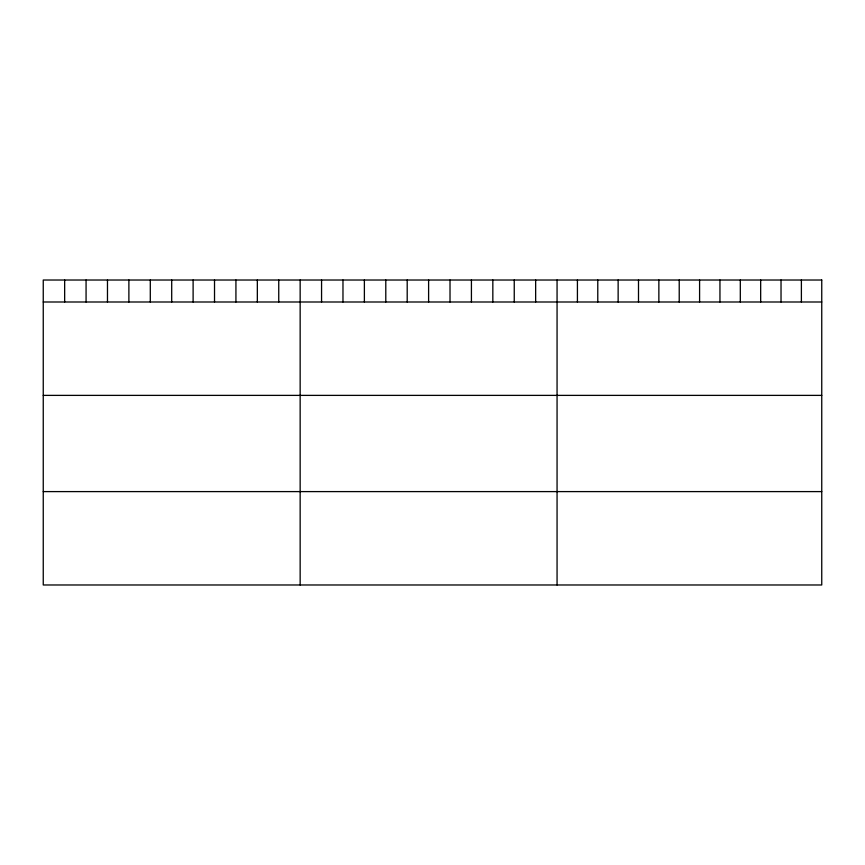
<?xml version="1.0" encoding="UTF-8"?>
<svg xmlns="http://www.w3.org/2000/svg" width="865" height="865" viewBox="0 0 865 865"><rect width="100%" height="100%" fill="white"/><g stroke="black" fill="none" stroke-linecap="round" stroke-linejoin="round"><path stroke-width="1.3" d="M43.25 301.993L821.75 301.993M43.25 395.381L821.75 395.381M43.25 491.601L821.75 491.601M801.39 280.022L801.39 301.993M781.03 280.022L781.03 301.993M760.67 280.022L760.67 301.993M740.31 280.022L740.31 301.993M719.95 280.022L719.95 301.993M699.59 280.022L699.59 301.993M679.22 280.022L679.22 301.993M658.86 280.022L658.86 301.993M638.5 280.022L638.5 301.993M618.14 280.022L618.14 301.993M597.78 280.022L597.78 301.993M577.42 280.022L577.42 301.993M557.06 280.022L557.06 584.978M535.651 280.022L535.651 301.993M514.243 280.022L514.243 301.993M492.834 280.022L492.834 301.993M471.425 280.022L471.425 301.993M450.016 280.022L450.016 301.993M428.608 280.022L428.608 301.993M407.199 280.022L407.199 301.993M385.79 280.022L385.79 301.993M364.381 280.022L364.381 301.993M342.973 280.022L342.973 301.993M321.564 280.022L321.564 301.993M300.155 280.022L300.155 584.978M278.746 280.022L278.746 301.993M257.338 280.022L257.338 301.993M235.929 280.022L235.929 301.993M214.52 280.022L214.52 301.993M193.111 280.022L193.111 301.993M171.703 280.022L171.703 301.993M150.294 280.022L150.294 301.993M128.885 280.022L128.885 301.993M107.476 280.022L107.476 301.993M86.067 280.022L86.067 301.993M64.659 280.022L64.659 301.993M821.75 280.022L43.25 280.022L43.25 584.978L821.75 584.978L821.75 280.022"/></g></svg>
